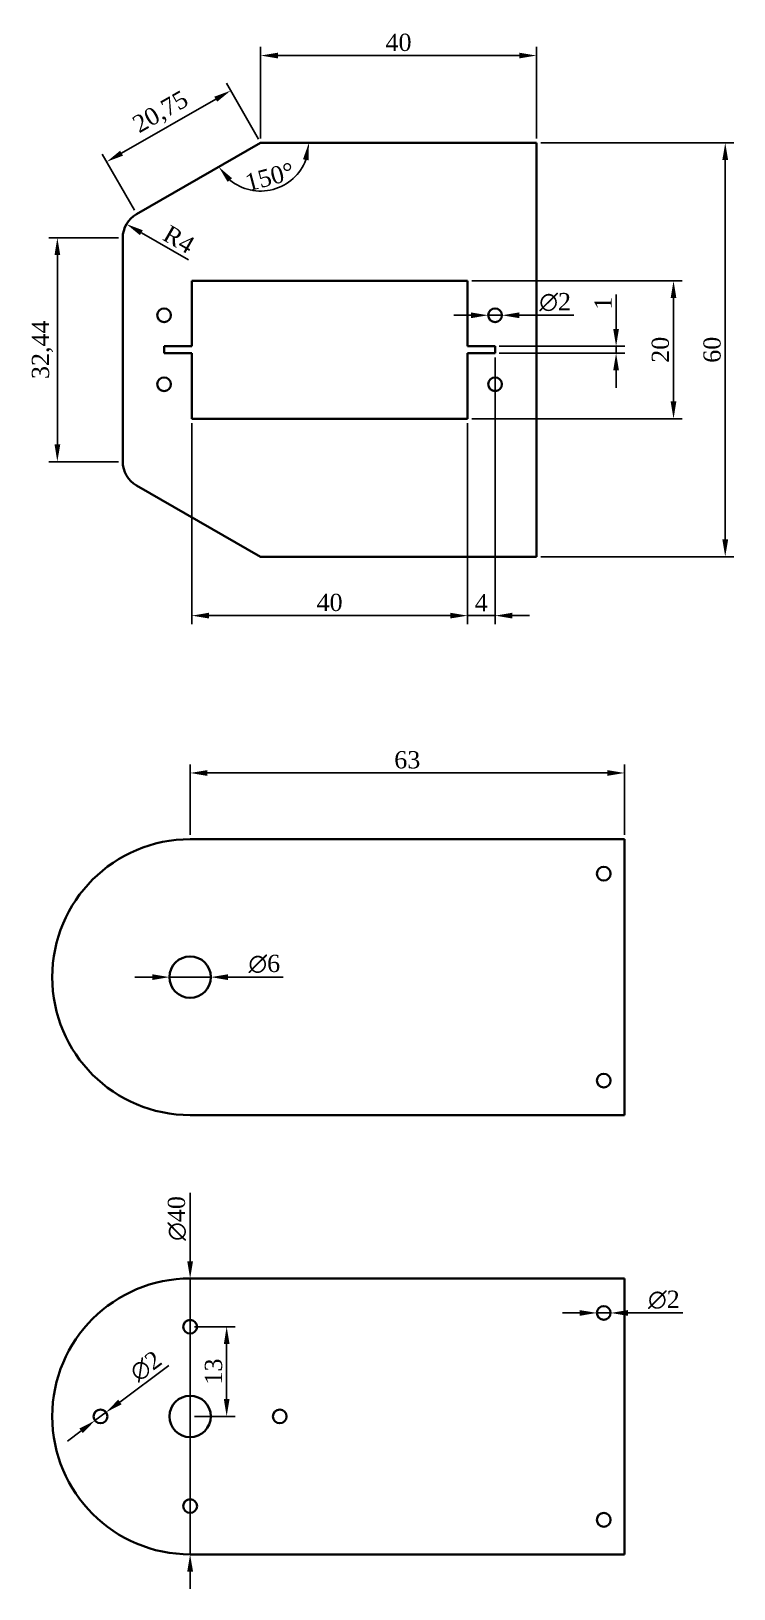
# Model space of a CAD drawing. Header units: millimetres. Extents: x 2173 to 2275, y 1120 to 1345.
import ezdxf

# ---------------------------------------------------------------- set-up
doc = ezdxf.new("R2010")
doc.units = ezdxf.units.MM
doc.layers.add('Capa1', color=7, linetype='Continuous', lineweight=35)
doc.styles.get("Standard").update_dxf_attribs({"font": 'CENTURY.TTF'})
doc.dimstyles.new('ISO-25', dxfattribs={"dimtxt": 2.5, "dimasz": 2.5, "dimexe": 1.25, "dimexo": 0.625, "dimtad": 1, "dimtxsty": 'Standard', "dimcen": 2.5, "dimadec": 0, "dimazin": 0, "dimtfac": 1, "dimtmove": 0, "dimatfit": 3, "dimfxl": 1, "dimarcsym": 0})

# ---------------------------------------------------------------- blocks, each defined once
blk = doc.blocks.new('*D1')
at = {"color": 0, "lineweight": -2}
for p, q in [((2195.86, 1176.98), (2195.86, 1167.09)), ((2195.86, 1124.59), (2195.86, 1164.59)), ((2195.86, 1122.09), (2195.86, 1119.59))]:
    blk.add_line(p, q, dxfattribs=at)
at = {"color": 0}
for points in [[(2195.44, 1167.09), (2196.28, 1167.09), (2195.86, 1164.59)], [(2195.44, 1122.09), (2196.28, 1122.09), (2195.86, 1124.59)]]:
    blk.add_solid(points, dxfattribs=at)
at = {"layer": 'Defpoints', "color": 0}
for p in [(2195.86, 1164.59), (2195.86, 1124.59)]:
    blk.add_point(p, dxfattribs=at)
at = {"color": 0, "insert": (2193.95, 1173.28), "char_height": 2.5, "attachment_point": 5, "rotation": 90}
blk.add_mtext('∅40', dxfattribs=at)
blk = doc.blocks.new('*D5')
at = {"color": 0, "lineweight": -2}
for p, q in [((2192.77, 1151.96), (2185.67, 1146.67)), ((2182.06, 1143.99), (2183.66, 1145.18)), ((2180.05, 1142.5), (2178.05, 1141.01))]:
    blk.add_line(p, q, dxfattribs=at)
at = {"color": 0}
for points in [[(2185.42, 1147.01), (2185.92, 1146.34), (2183.66, 1145.18)], [(2179.8, 1142.83), (2180.3, 1142.16), (2182.06, 1143.99)]]:
    blk.add_solid(points, dxfattribs=at)
at = {"layer": 'Defpoints', "color": 0}
for p in [(2183.66, 1145.18), (2182.06, 1143.99)]:
    blk.add_point(p, dxfattribs=at)
at = {"color": 0, "insert": (2189.45, 1151.86), "char_height": 2.5, "attachment_point": 5, "rotation": 36.6289}
blk.add_mtext('∅2', dxfattribs=at)
blk = doc.blocks.new('*D6')
at = {"color": 0, "lineweight": -2}
for p, q in [((2195.86, 1228.9), (2195.86, 1239.12)), ((2198.36, 1237.87), (2256.36, 1237.87)), ((2258.86, 1228.9), (2258.86, 1239.12))]:
    blk.add_line(p, q, dxfattribs=at)
at = {"color": 0}
for points in [[(2198.36, 1238.29), (2198.36, 1237.45), (2195.86, 1237.87)], [(2256.36, 1238.29), (2256.36, 1237.45), (2258.86, 1237.87)]]:
    blk.add_solid(points, dxfattribs=at)
at = {"layer": 'Defpoints', "color": 0}
for p in [(2258.86, 1237.87), (2195.86, 1228.27), (2258.86, 1228.27)]:
    blk.add_point(p, dxfattribs=at)
at = {"color": 0, "insert": (2227.36, 1239.77), "char_height": 2.5, "attachment_point": 5}
blk.add_mtext('63', dxfattribs=at)
blk = doc.blocks.new('*D7')
at = {"color": 0, "lineweight": -2}
for p, q in [((2190.36, 1208.27), (2187.86, 1208.27)), ((2192.86, 1208.27), (2198.86, 1208.27)), ((2209.38, 1208.27), (2201.36, 1208.27))]:
    blk.add_line(p, q, dxfattribs=at)
at = {"color": 0}
for points in [[(2190.36, 1208.69), (2190.36, 1207.85), (2192.86, 1208.27)], [(2201.36, 1208.69), (2201.36, 1207.85), (2198.86, 1208.27)]]:
    blk.add_solid(points, dxfattribs=at)
at = {"layer": 'Defpoints', "color": 0}
for p in [(2192.86, 1208.27), (2198.86, 1208.27)]:
    blk.add_point(p, dxfattribs=at)
at = {"color": 0, "insert": (2206.62, 1210.18), "char_height": 2.5, "attachment_point": 5}
blk.add_mtext('∅6', dxfattribs=at)
blk = doc.blocks.new('*D8')
at = {"color": 0, "lineweight": -2}
for p, q in [((2196.49, 1157.59), (2202.41, 1157.59)), ((2201.16, 1147.09), (2201.16, 1155.09)), ((2196.49, 1144.59), (2202.41, 1144.59))]:
    blk.add_line(p, q, dxfattribs=at)
at = {"color": 0}
for points in [[(2200.75, 1155.09), (2201.58, 1155.09), (2201.16, 1157.59)], [(2200.75, 1147.09), (2201.58, 1147.09), (2201.16, 1144.59)]]:
    blk.add_solid(points, dxfattribs=at)
at = {"layer": 'Defpoints', "color": 0}
for p in [(2195.86, 1157.59), (2201.16, 1157.59), (2195.86, 1144.59)]:
    blk.add_point(p, dxfattribs=at)
at = {"color": 0, "insert": (2199.26, 1151.09), "char_height": 2.5, "attachment_point": 5, "rotation": 90}
blk.add_mtext('13', dxfattribs=at)
blk = doc.blocks.new('*D9')
at = {"color": 0, "lineweight": -2}
for p, q in [((2252.36, 1159.59), (2249.86, 1159.59)), ((2254.86, 1159.59), (2256.86, 1159.59)), ((2267.31, 1159.59), (2259.36, 1159.59))]:
    blk.add_line(p, q, dxfattribs=at)
at = {"color": 0}
for points in [[(2252.36, 1160), (2252.36, 1159.17), (2254.86, 1159.59)], [(2259.36, 1160), (2259.36, 1159.17), (2256.86, 1159.59)]]:
    blk.add_solid(points, dxfattribs=at)
at = {"layer": 'Defpoints', "color": 0}
for p in [(2254.86, 1159.59), (2256.86, 1159.59)]:
    blk.add_point(p, dxfattribs=at)
at = {"color": 0, "insert": (2264.58, 1161.49), "char_height": 2.5, "attachment_point": 5}
blk.add_mtext('∅2', dxfattribs=at)
blk = doc.blocks.new('*D10')
at = {"color": 0, "lineweight": -2}
for p, q in [((2246.71, 1329.23), (2274.73, 1329.23)), ((2273.48, 1326.73), (2273.48, 1271.73)), ((2246.71, 1269.23), (2274.73, 1269.23))]:
    blk.add_line(p, q, dxfattribs=at)
at = {"color": 0}
for points in [[(2273.06, 1326.73), (2273.9, 1326.73), (2273.48, 1329.23)], [(2273.06, 1271.73), (2273.9, 1271.73), (2273.48, 1269.23)]]:
    blk.add_solid(points, dxfattribs=at)
at = {"layer": 'Defpoints', "color": 0}
for p in [(2246.09, 1329.23), (2246.09, 1269.23), (2273.48, 1269.23)]:
    blk.add_point(p, dxfattribs=at)
at = {"color": 0, "insert": (2271.58, 1299.23), "char_height": 2.5, "attachment_point": 5, "rotation": 90}
blk.add_mtext('60', dxfattribs=at)
blk = doc.blocks.new('*D11')
at = {"color": 0, "lineweight": -2}
for p, q in [((2206.09, 1329.85), (2206.09, 1343.13)), ((2243.59, 1341.88), (2208.59, 1341.88)), ((2246.09, 1329.85), (2246.09, 1343.13))]:
    blk.add_line(p, q, dxfattribs=at)
at = {"color": 0}
for points in [[(2208.59, 1342.3), (2208.59, 1341.47), (2206.09, 1341.88)], [(2243.59, 1342.3), (2243.59, 1341.47), (2246.09, 1341.88)]]:
    blk.add_solid(points, dxfattribs=at)
at = {"layer": 'Defpoints', "color": 0}
for p in [(2206.09, 1341.88), (2206.09, 1329.23), (2246.09, 1329.23)]:
    blk.add_point(p, dxfattribs=at)
at = {"color": 0, "insert": (2226.09, 1343.78), "char_height": 2.5, "attachment_point": 5}
blk.add_mtext('40', dxfattribs=at)
blk = doc.blocks.new('*D12')
at = {"color": 0, "lineweight": -2}
for p, q in [((2205.77, 1329.77), (2201.12, 1337.88)), ((2199.58, 1335.56), (2185.91, 1327.73)), ((2187.77, 1319.45), (2183.12, 1327.57))]:
    blk.add_line(p, q, dxfattribs=at)
at = {"color": 0}
for points in [[(2199.37, 1335.92), (2199.78, 1335.19), (2201.75, 1336.8)], [(2185.71, 1328.09), (2186.12, 1327.37), (2183.75, 1326.48)]]:
    blk.add_solid(points, dxfattribs=at)
at = {"layer": 'Defpoints', "color": 0}
for p in [(2206.09, 1329.23), (2183.75, 1326.48), (2188.09, 1318.91)]:
    blk.add_point(p, dxfattribs=at)
at = {"color": 0, "insert": (2191.67, 1333.52), "char_height": 2.5, "attachment_point": 5, "rotation": 29.815}
blk.add_mtext('20,75', dxfattribs=at)
blk = doc.blocks.new('*D13')
at = {"color": 0, "lineweight": -2}
blk.add_arc((2206.09, 1329.23), 7, 230.3789, 339.4361, dxfattribs=at)
at = {"color": 0}
for points in [[(2212.23, 1326.84), (2213.05, 1326.69), (2213.09, 1329.23)], [(2201.3, 1323.56), (2201.94, 1324.1), (2200.01, 1325.74)]]:
    blk.add_solid(points, dxfattribs=at)
at = {"layer": 'Defpoints', "color": 0}
for p in [(2206.09, 1329.23), (2206.09, 1329.23), (2246.09, 1329.23), (2204.85, 1322.33), (2188.09, 1318.91)]:
    blk.add_point(p, dxfattribs=at)
at = {"color": 0, "insert": (2207.4, 1324.29), "char_height": 2.5, "attachment_point": 5, "rotation": 14.9075}
blk.add_mtext('150°', dxfattribs=at)
blk = doc.blocks.new('*D14')
at = {"color": 0, "lineweight": -2}
blk.add_line((2195.62, 1312.25), (2188.79, 1316.2), dxfattribs=at)
at = {"color": 0}
blk.add_solid([(2188.99, 1316.56), (2188.58, 1315.84), (2186.62, 1317.45)], dxfattribs=at)
at = {"layer": 'Defpoints', "color": 0}
for p in [(2186.62, 1317.45), (2190.09, 1315.45)]:
    blk.add_point(p, dxfattribs=at)
at = {"color": 0, "insert": (2194.23, 1315.23), "char_height": 2.5, "attachment_point": 5, "rotation": 330}
blk.add_mtext('R4', dxfattribs=at)
blk = doc.blocks.new('*D15')
at = {"color": 0, "lineweight": -2}
for p, q in [((2185.46, 1315.45), (2175.35, 1315.45)), ((2176.6, 1312.95), (2176.6, 1285.5)), ((2185.46, 1283), (2175.35, 1283))]:
    blk.add_line(p, q, dxfattribs=at)
at = {"color": 0}
for points in [[(2176.19, 1312.95), (2177.02, 1312.95), (2176.6, 1315.45)], [(2176.19, 1285.5), (2177.02, 1285.5), (2176.6, 1283)]]:
    blk.add_solid(points, dxfattribs=at)
at = {"layer": 'Defpoints', "color": 0}
for p in [(2186.09, 1315.45), (2176.6, 1283), (2186.09, 1283)]:
    blk.add_point(p, dxfattribs=at)
at = {"color": 0, "insert": (2174.44, 1299.23), "char_height": 2.5, "attachment_point": 5, "rotation": 90}
blk.add_mtext('32,44', dxfattribs=at)
blk = doc.blocks.new('*D16')
at = {"color": 0, "lineweight": -2}
for p, q in [((2196.09, 1288.6), (2196.09, 1259.43)), ((2236.09, 1288.6), (2236.09, 1259.43)), ((2198.59, 1260.68), (2233.59, 1260.68))]:
    blk.add_line(p, q, dxfattribs=at)
at = {"color": 0}
for points in [[(2198.59, 1261.1), (2198.59, 1260.27), (2196.09, 1260.68)], [(2233.59, 1261.1), (2233.59, 1260.27), (2236.09, 1260.68)]]:
    blk.add_solid(points, dxfattribs=at)
at = {"layer": 'Defpoints', "color": 0}
for p in [(2196.09, 1289.23), (2236.09, 1289.23), (2236.09, 1260.68)]:
    blk.add_point(p, dxfattribs=at)
at = {"color": 0, "insert": (2216.09, 1262.58), "char_height": 2.5, "attachment_point": 5}
blk.add_mtext('40', dxfattribs=at)
blk = doc.blocks.new('*D17')
at = {"color": 0, "lineweight": -2}
for p, q in [((2240.09, 1298.1), (2240.09, 1259.43)), ((2236.09, 1288.6), (2236.09, 1259.43)), ((2233.59, 1260.68), (2231.09, 1260.68)), ((2236.09, 1260.68), (2240.09, 1260.68)), ((2242.59, 1260.68), (2245.09, 1260.68))]:
    blk.add_line(p, q, dxfattribs=at)
at = {"color": 0}
for points in [[(2233.59, 1261.1), (2233.59, 1260.27), (2236.09, 1260.68)], [(2242.59, 1261.1), (2242.59, 1260.27), (2240.09, 1260.68)]]:
    blk.add_solid(points, dxfattribs=at)
at = {"layer": 'Defpoints', "color": 0}
for p in [(2240.09, 1298.73), (2236.09, 1289.23), (2240.09, 1260.68)]:
    blk.add_point(p, dxfattribs=at)
at = {"color": 0, "insert": (2238.09, 1262.56), "char_height": 2.5, "attachment_point": 5}
blk.add_mtext('4', dxfattribs=at)
blk = doc.blocks.new('*D18')
at = {"color": 0, "lineweight": -2}
for p, q in [((2236.59, 1304.23), (2234.09, 1304.23)), ((2239.09, 1304.23), (2241.09, 1304.23)), ((2251.53, 1304.23), (2243.59, 1304.23))]:
    blk.add_line(p, q, dxfattribs=at)
at = {"color": 0}
for points in [[(2236.59, 1304.64), (2236.59, 1303.81), (2239.09, 1304.23)], [(2243.59, 1304.64), (2243.59, 1303.81), (2241.09, 1304.23)]]:
    blk.add_solid(points, dxfattribs=at)
at = {"layer": 'Defpoints', "color": 0}
for p in [(2239.09, 1304.23), (2241.09, 1304.23)]:
    blk.add_point(p, dxfattribs=at)
at = {"color": 0, "insert": (2248.81, 1306.13), "char_height": 2.5, "attachment_point": 5}
blk.add_mtext('∅2', dxfattribs=at)
blk = doc.blocks.new('*D19')
at = {"color": 0, "lineweight": -2}
for p, q in [((2236.71, 1309.23), (2267.23, 1309.23)), ((2265.98, 1291.73), (2265.98, 1306.73)), ((2236.71, 1289.23), (2267.23, 1289.23))]:
    blk.add_line(p, q, dxfattribs=at)
at = {"color": 0}
for points in [[(2265.56, 1306.73), (2266.39, 1306.73), (2265.98, 1309.23)], [(2265.56, 1291.73), (2266.39, 1291.73), (2265.98, 1289.23)]]:
    blk.add_solid(points, dxfattribs=at)
at = {"layer": 'Defpoints', "color": 0}
for p in [(2236.09, 1309.23), (2265.98, 1309.23), (2236.09, 1289.23)]:
    blk.add_point(p, dxfattribs=at)
at = {"color": 0, "insert": (2264.08, 1299.23), "char_height": 2.5, "attachment_point": 5, "rotation": 90}
blk.add_mtext('20', dxfattribs=at)
blk = doc.blocks.new('*D20')
at = {"color": 0, "lineweight": -2}
for p, q in [((2257.65, 1302.23), (2257.65, 1307.23)), ((2240.71, 1299.73), (2258.9, 1299.73)), ((2240.71, 1298.73), (2258.9, 1298.73)), ((2257.65, 1298.73), (2257.65, 1299.73)), ((2257.65, 1296.23), (2257.65, 1293.73))]:
    blk.add_line(p, q, dxfattribs=at)
at = {"color": 0}
for points in [[(2257.23, 1302.23), (2258.06, 1302.23), (2257.65, 1299.73)], [(2257.23, 1296.23), (2258.06, 1296.23), (2257.65, 1298.73)]]:
    blk.add_solid(points, dxfattribs=at)
at = {"layer": 'Defpoints', "color": 0}
for p in [(2240.09, 1299.73), (2240.09, 1298.73), (2257.65, 1299.73)]:
    blk.add_point(p, dxfattribs=at)
at = {"color": 0, "insert": (2255.77, 1305.98), "char_height": 2.5, "attachment_point": 5, "rotation": 90}
blk.add_mtext('1', dxfattribs=at)

msp = doc.modelspace()

# ---------------------------------------------------------------- linework, layer by layer
msp.add_line((2258.86, 1164.587), (2255.86, 1164.587))
at = {"layer": 'Capa1'}
for p, q in [((2206.086, 1329.226), (2188.086, 1318.911)), ((2246.086, 1329.226), (2206.086, 1329.226)), ((2246.086, 1269.226), (2246.086, 1329.226)), ((2186.086, 1315.447), (2186.086, 1283.005)), ((2196.086, 1299.726), (2196.086, 1309.226)), ((2196.086, 1309.226), (2236.086, 1309.226)), ((2236.086, 1309.226), (2236.086, 1299.726)), ((2196.086, 1299.726), (2192.086, 1299.726)), ((2192.086, 1299.726), (2192.086, 1298.726)), ((2192.086, 1298.726), (2196.086, 1298.726)), ((2196.086, 1289.226), (2196.086, 1298.726)), ((2236.086, 1299.726), (2240.086, 1299.726)), ((2236.086, 1298.726), (2236.086, 1289.226)), ((2236.086, 1298.726), (2240.086, 1298.726)), ((2240.086, 1299.726), (2240.086, 1298.726)), ((2236.086, 1289.226), (2196.086, 1289.226)), ((2206.086, 1269.226), (2188.086, 1279.541)), ((2246.086, 1269.226), (2206.086, 1269.226)), ((2195.86, 1228.271), (2258.86, 1228.271)), ((2258.86, 1228.271), (2258.86, 1188.271)), ((2195.86, 1188.271), (2258.86, 1188.271)), ((2195.86, 1164.587), (2258.86, 1164.587)), ((2258.86, 1164.587), (2258.86, 1124.587)), ((2195.86, 1124.587), (2258.86, 1124.587))]:
    msp.add_line(p, q, dxfattribs=at)
for centre, radius in [((2192.086, 1304.226), 1), ((2240.086, 1304.226), 1), ((2192.086, 1294.226), 1), ((2240.086, 1294.226), 1), ((2255.86, 1223.271), 1), ((2195.86, 1208.271), 3), ((2255.86, 1193.271), 1), ((2195.86, 1157.587), 1), ((2255.86, 1159.587), 1), ((2195.86, 1144.587), 3), ((2182.86, 1144.587), 1), ((2208.86, 1144.587), 1), ((2195.86, 1131.587), 1), ((2255.86, 1129.587), 1)]:
    msp.add_circle(centre, radius, dxfattribs=at)
for centre, radius, start, end in [((2190.086, 1315.447), 4, 120, 180), ((2190.086, 1283.005), 4, 180, 240), ((2195.86, 1208.271), 20, 90, 270), ((2195.86, 1144.587), 20, 90, 270)]:
    msp.add_arc(centre, radius, start, end, dxfattribs=at)

# ---------------------------------------------------------------- dimensions: what is measured, and where the dimension line sits
for base, p1, p2, picture, middle in [((2206.086, 1341.882), (2246.086, 1329.226), (2206.086, 1329.226), '*D11', (2226.086, 1343.78)), ((2240.086, 1260.683), (2236.086, 1289.226), (2240.086, 1298.726), '*D17', (2238.086, 1262.558)), ((2236.086, 1260.683), (2196.086, 1289.226), (2236.086, 1289.226), '*D16', (2216.086, 1262.581)), ((2258.86, 1237.869), (2195.86, 1228.271), (2258.86, 1228.271), '*D6', (2227.36, 1239.767))]:
    dim = msp.add_linear_dim(base=base, p1=p1, p2=p2, dimstyle='ISO-25')
    dim.commit()
    dim.dimension.update_dxf_attribs({"geometry": picture, "text_midpoint": middle})
dim = msp.add_aligned_dim(p1=(2206.086, 1329.226), p2=(2188.086, 1318.911), distance=-8.729, dimstyle='ISO-25')
dim.commit()
dim.dimension.update_dxf_attribs({"geometry": '*D12', "text_midpoint": (2191.67, 1333.519)})
dim = msp.add_angular_dim_2l(base=(2204.855, 1322.332), line1=((2246.086, 1329.226), (2206.086, 1329.226)), line2=((2206.086, 1329.226), (2188.086, 1318.911)), dimstyle='ISO-25')
dim.commit()
dim.dimension.update_dxf_attribs({"geometry": '*D13', "text_midpoint": (2207.399, 1324.293)})
dim = msp.add_linear_dim(base=(2273.481, 1269.226), p1=(2246.086, 1329.226), p2=(2246.086, 1269.226), angle=90, dimstyle='ISO-25')
dim.commit()
dim.dimension.update_dxf_attribs({"geometry": '*D10', "text_midpoint": (2273.481, 1299.226), "dimtype": 160})
dim = msp.add_radius_dim(center=(2190.086, 1315.447), mpoint=(2186.621, 1317.447), dimstyle='ISO-25')
dim.commit()
dim.dimension.update_dxf_attribs({"geometry": '*D14', "text_midpoint": (2193.287, 1313.599), "dimtype": 164})
for base, p1, p2, picture, middle in [((2176.602, 1283.005), (2186.086, 1315.447), (2186.086, 1283.005), '*D15', (2174.439, 1299.226)), ((2265.977, 1309.226), (2236.086, 1289.226), (2236.086, 1309.226), '*D19', (2264.079, 1299.226)), ((2257.648, 1299.726), (2240.086, 1298.726), (2240.086, 1299.726), '*D20', (2255.773, 1305.977)), ((2201.162, 1157.587), (2195.86, 1144.587), (2195.86, 1157.587), '*D8', (2199.264, 1151.087))]:
    dim = msp.add_linear_dim(base=base, p1=p1, p2=p2, angle=90, dimstyle='ISO-25')
    dim.commit()
    dim.dimension.update_dxf_attribs({"geometry": picture, "text_midpoint": middle})
for p1, p2, picture, middle in [((2239.086, 1304.226), (2241.086, 1304.226), '*D18', (2248.809, 1306.131)), ((2192.86, 1208.271), (2198.86, 1208.271), '*D7', (2206.622, 1210.177)), ((2195.86, 1124.587), (2195.86, 1164.587), '*D1', (2193.955, 1173.281)), ((2254.86, 1159.587), (2256.86, 1159.587), '*D9', (2264.584, 1161.492))]:
    dim = msp.add_diameter_dim_2p(p1=p1, p2=p2, dimstyle='ISO-25')
    dim.commit()
    dim.dimension.update_dxf_attribs({"geometry": picture, "text_midpoint": middle})
dim = msp.add_diameter_dim_2p(p1=(2182.058, 1143.99), p2=(2183.663, 1145.183), dimstyle='ISO-25')
dim.commit()
dim.dimension.update_dxf_attribs({"geometry": '*D5', "text_midpoint": (2190.587, 1150.331), "dimtype": 163})

doc.saveas('drawing.dxf')
